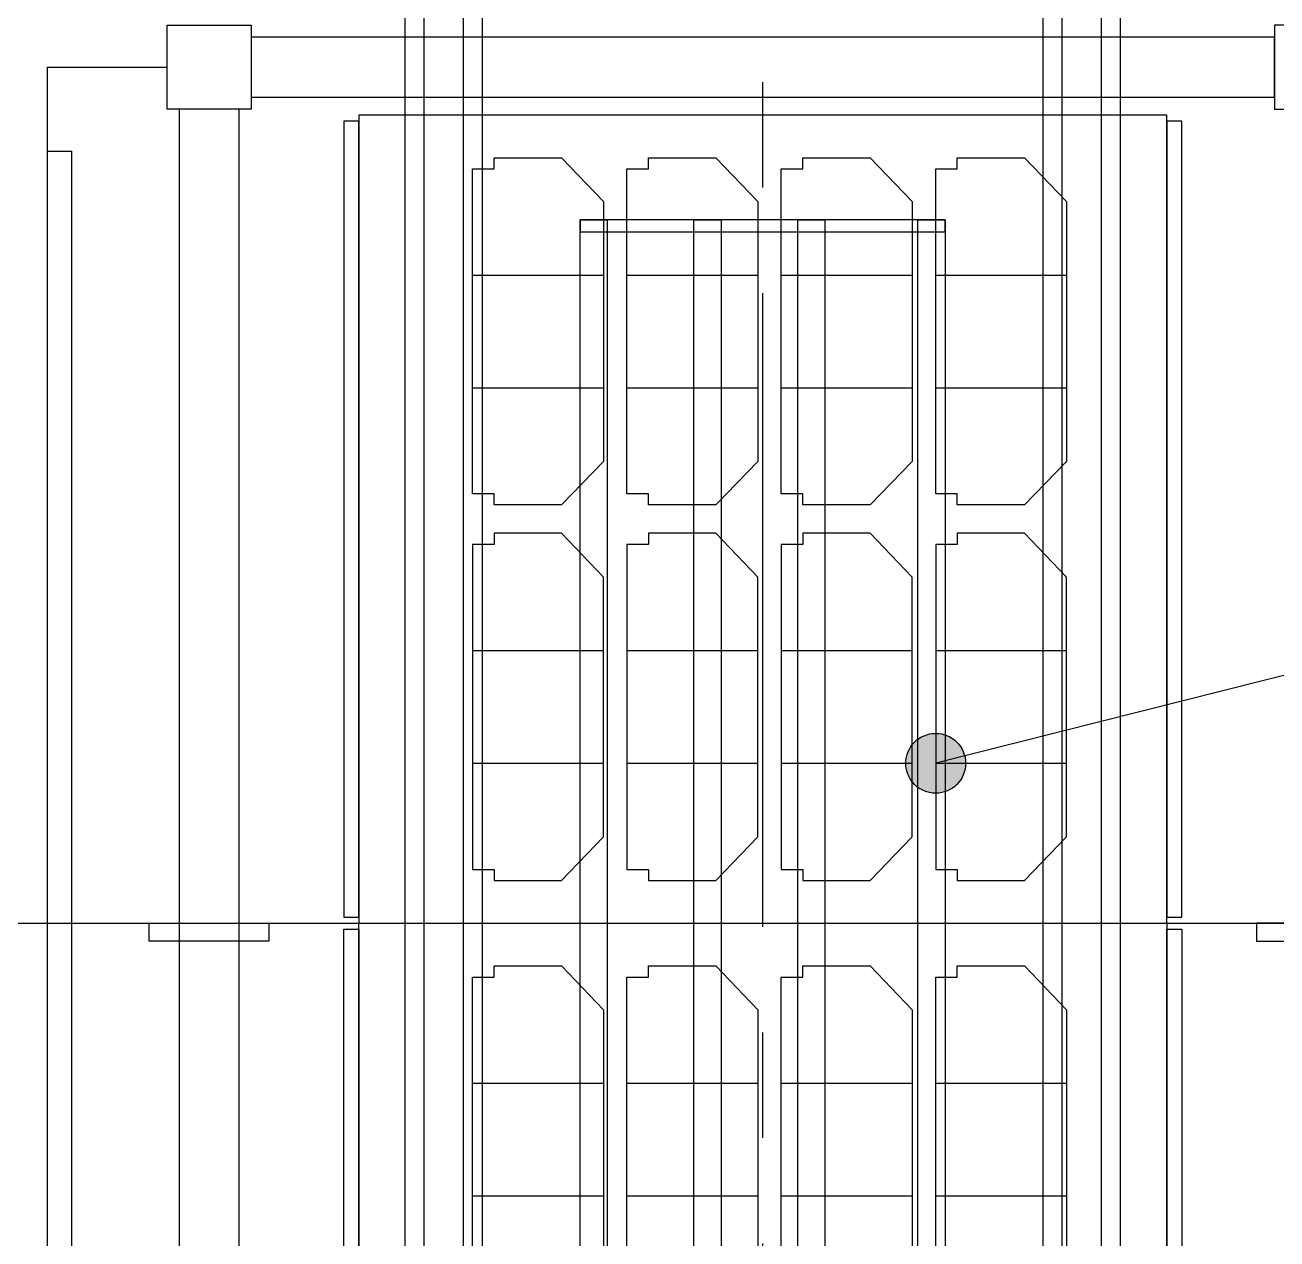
# Model space of a CAD drawing. Extents: x -115306 to 97263, y 46189 to 262006.
# Drawn here: x -40327 to -38235, y 247334 to 249362 of the extents above; entities that cross this region are included whole.
import ezdxf

# ---------------------------------------------------------------- set-up
doc = ezdxf.new("R2010")
doc.units = 0
doc.header["$LTSCALE"] = 508
doc.linetypes.add('STYLE_06', pattern=[3.125, 2.083359, -0.347214, 0.347214, -0.347214])
doc.layers.add('INSTALACION_NUEVA', color=7, linetype='CONTINUOUS')

# ---------------------------------------------------------------- blocks, each defined once
blk = doc.blocks.new('*U287')
at = {"layer": 'INSTALACION_NUEVA', "color": 7, "linetype": 'Continuous'}
for points in [[(-15899.3, 25189), (-15899.3, 16339), (-15944.3, 16339), (-15944.3, 25189)], [(-15334.3, 25189), (-15944.3, 25189), (-15944.3, 25169), (-15334.3, 25169)], [(-15708.6, 25189), (-15708.6, 16339), (-15754.6, 16339), (-15754.6, 25189)], [(-15535.6, 25189), (-15535.6, 16339), (-15580.6, 16339), (-15580.6, 25189)], [(-15334.3, 25189), (-15334.3, 16339), (-15380.3, 16339), (-15380.3, 25189)]]:
    blk.add_lwpolyline(points, close=True, dxfattribs=at)
blk = doc.blocks.new('*U288')
at = {"layer": 'INSTALACION_NUEVA', "color": 4}
blk.add_blockref('*U287', (0, 0), dxfattribs=at)
blk = doc.blocks.new('*U472')
at = {"layer": 'INSTALACION_NUEVA', "color": 7, "linetype": 'Continuous'}
for p, q in [((-16834.3, 25304), (-16834.3, 25444)), ((-16834.3, 25444), (-16634.3, 25444))]:
    blk.add_line(p, q, dxfattribs=at)
at = {"layer": 'INSTALACION_NUEVA', "color": 4, "linetype": 'Continuous'}
blk.add_lwpolyline([(-16834.3, 25304), (-16794.3, 25304), (-16794.3, 22724), (-16834.3, 22724)], close=True, dxfattribs=at)
blk = doc.blocks.new('*U473')
at = {"layer": 'INSTALACION_NUEVA', "color": 1, "linetype": 'Continuous'}
for p, q in [((-16088.3, 23315.4), (-16088.3, 23296.7)), ((-16054.6, 23315.4), (-16088.3, 23315.4)), ((-16009.6, 23315.4), (-16054.6, 23315.4)), ((-15975.8, 23315.4), (-16009.6, 23315.4)), ((-15905.6, 23242.4), (-15975.8, 23315.4)), ((-16124.3, 23296.7), (-16124.3, 22754.1)), ((-16088.3, 23296.7), (-16124.3, 23296.7)), ((-15905.6, 22808.4), (-15905.6, 23242.4)), ((-16124.3, 23119.6), (-15905.6, 23119.6)), ((-16124.3, 22931.2), (-15905.6, 22931.2)), ((-15975.8, 22735.4), (-15905.6, 22808.4)), ((-16124.3, 22754.1), (-16088.3, 22754.1)), ((-16088.3, 22754.1), (-16088.3, 22735.4)), ((-16088.3, 22735.4), (-16054.6, 22735.4)), ((-16054.6, 22735.4), (-16009.6, 22735.4)), ((-16009.6, 22735.4), (-15975.8, 22735.4))]:
    blk.add_line(p, q, dxfattribs=at)
blk = doc.blocks.new('*U474')
at = {"layer": 'INSTALACION_NUEVA', "color": 1, "linetype": 'Continuous'}
for p, q in [((-15830.3, 23315.4), (-15830.3, 23296.7)), ((-15796.6, 23315.4), (-15830.3, 23315.4)), ((-15751.6, 23315.4), (-15796.6, 23315.4)), ((-15717.8, 23315.4), (-15751.6, 23315.4)), ((-15647.6, 23242.4), (-15717.8, 23315.4)), ((-15866.3, 23296.7), (-15866.3, 22754.1)), ((-15830.3, 23296.7), (-15866.3, 23296.7)), ((-15647.6, 22808.4), (-15647.6, 23242.4)), ((-15866.3, 23119.6), (-15647.6, 23119.6)), ((-15866.3, 22931.2), (-15647.6, 22931.2)), ((-15717.8, 22735.4), (-15647.6, 22808.4)), ((-15866.3, 22754.1), (-15830.3, 22754.1)), ((-15830.3, 22754.1), (-15830.3, 22735.4)), ((-15830.3, 22735.4), (-15796.6, 22735.4)), ((-15796.6, 22735.4), (-15751.6, 22735.4)), ((-15751.6, 22735.4), (-15717.8, 22735.4))]:
    blk.add_line(p, q, dxfattribs=at)
blk = doc.blocks.new('*U475')
at = {"layer": 'INSTALACION_NUEVA', "color": 1, "linetype": 'Continuous'}
for p, q in [((-15572.3, 23315.4), (-15572.3, 23296.7)), ((-15538.6, 23315.4), (-15572.3, 23315.4)), ((-15493.6, 23315.4), (-15538.6, 23315.4)), ((-15459.8, 23315.4), (-15493.6, 23315.4)), ((-15389.6, 23242.4), (-15459.8, 23315.4)), ((-15608.3, 23296.7), (-15608.3, 22754.1)), ((-15572.3, 23296.7), (-15608.3, 23296.7)), ((-15389.6, 22808.4), (-15389.6, 23242.4)), ((-15608.3, 23119.6), (-15389.6, 23119.6)), ((-15608.3, 22931.2), (-15389.6, 22931.2)), ((-15459.8, 22735.4), (-15389.6, 22808.4)), ((-15608.3, 22754.1), (-15572.3, 22754.1)), ((-15572.3, 22754.1), (-15572.3, 22735.4)), ((-15572.3, 22735.4), (-15538.6, 22735.4)), ((-15538.6, 22735.4), (-15493.6, 22735.4)), ((-15493.6, 22735.4), (-15459.8, 22735.4))]:
    blk.add_line(p, q, dxfattribs=at)
blk = doc.blocks.new('*U476')
at = {"layer": 'INSTALACION_NUEVA', "color": 1, "linetype": 'Continuous'}
for p, q in [((-15314.3, 23315.4), (-15314.3, 23296.7)), ((-15280.6, 23315.4), (-15314.3, 23315.4)), ((-15235.6, 23315.4), (-15280.6, 23315.4)), ((-15201.8, 23315.4), (-15235.6, 23315.4)), ((-15131.6, 23242.4), (-15201.8, 23315.4)), ((-15350.3, 23296.7), (-15350.3, 22754.1)), ((-15314.3, 23296.7), (-15350.3, 23296.7)), ((-15131.6, 22808.4), (-15131.6, 23242.4)), ((-15350.3, 23119.6), (-15131.6, 23119.6)), ((-15350.3, 22931.2), (-15131.6, 22931.2)), ((-15201.8, 22735.4), (-15131.6, 22808.4)), ((-15350.3, 22754.1), (-15314.3, 22754.1)), ((-15314.3, 22754.1), (-15314.3, 22735.4)), ((-15314.3, 22735.4), (-15280.6, 22735.4)), ((-15280.6, 22735.4), (-15235.6, 22735.4)), ((-15235.6, 22735.4), (-15201.8, 22735.4))]:
    blk.add_line(p, q, dxfattribs=at)
blk = doc.blocks.new('*U477')
at = {"layer": 'INSTALACION_NUEVA', "color": 1}
for name in ['*U473', '*U474', '*U475', '*U476']:
    blk.add_blockref(name, (0, 0), dxfattribs=at)
blk = doc.blocks.new('*U478')
at = {"layer": 'INSTALACION_NUEVA', "color": 1, "linetype": 'Continuous'}
for p, q in [((-16088.3, 23942.7), (-16054.6, 23942.7)), ((-16088.3, 23924), (-16088.3, 23942.7)), ((-16054.6, 23942.7), (-16009.6, 23942.7)), ((-16009.6, 23942.7), (-15975.8, 23942.7)), ((-15975.8, 23942.7), (-15905.6, 23869.7)), ((-16124.3, 23924), (-16088.3, 23924)), ((-16124.3, 23381.4), (-16124.3, 23924)), ((-15905.6, 23869.7), (-15905.6, 23435.6)), ((-16124.3, 23746.8), (-15905.6, 23746.8)), ((-16124.3, 23558.5), (-15905.6, 23558.5)), ((-15905.6, 23435.6), (-15975.8, 23362.7)), ((-16088.3, 23381.4), (-16124.3, 23381.4)), ((-16088.3, 23362.7), (-16088.3, 23381.4)), ((-16054.6, 23362.7), (-16088.3, 23362.7)), ((-16009.6, 23362.7), (-16054.6, 23362.7)), ((-15975.8, 23362.7), (-16009.6, 23362.7))]:
    blk.add_line(p, q, dxfattribs=at)
blk = doc.blocks.new('*U479')
at = {"layer": 'INSTALACION_NUEVA', "color": 1, "linetype": 'Continuous'}
for p, q in [((-15830.3, 23942.7), (-15796.6, 23942.7)), ((-15830.3, 23924), (-15830.3, 23942.7)), ((-15796.6, 23942.7), (-15751.6, 23942.7)), ((-15751.6, 23942.7), (-15717.8, 23942.7)), ((-15717.8, 23942.7), (-15647.6, 23869.7)), ((-15866.3, 23924), (-15830.3, 23924)), ((-15866.3, 23381.4), (-15866.3, 23924)), ((-15647.6, 23869.7), (-15647.6, 23435.6)), ((-15866.3, 23746.8), (-15647.6, 23746.8)), ((-15866.3, 23558.5), (-15647.6, 23558.5)), ((-15647.6, 23435.6), (-15717.8, 23362.7)), ((-15830.3, 23381.4), (-15866.3, 23381.4)), ((-15830.3, 23362.7), (-15830.3, 23381.4)), ((-15796.6, 23362.7), (-15830.3, 23362.7)), ((-15751.6, 23362.7), (-15796.6, 23362.7)), ((-15717.8, 23362.7), (-15751.6, 23362.7))]:
    blk.add_line(p, q, dxfattribs=at)
blk = doc.blocks.new('*U480')
at = {"layer": 'INSTALACION_NUEVA', "color": 1, "linetype": 'Continuous'}
for p, q in [((-15572.3, 23942.7), (-15538.6, 23942.7)), ((-15572.3, 23924), (-15572.3, 23942.7)), ((-15538.6, 23942.7), (-15493.6, 23942.7)), ((-15493.6, 23942.7), (-15459.8, 23942.7)), ((-15459.8, 23942.7), (-15389.6, 23869.7)), ((-15608.3, 23924), (-15572.3, 23924)), ((-15608.3, 23381.4), (-15608.3, 23924)), ((-15389.6, 23869.7), (-15389.6, 23435.6)), ((-15608.3, 23746.8), (-15389.6, 23746.8)), ((-15608.3, 23558.5), (-15389.6, 23558.5)), ((-15389.6, 23435.6), (-15459.8, 23362.7)), ((-15572.3, 23381.4), (-15608.3, 23381.4)), ((-15572.3, 23362.7), (-15572.3, 23381.4)), ((-15538.6, 23362.7), (-15572.3, 23362.7)), ((-15493.6, 23362.7), (-15538.6, 23362.7)), ((-15459.8, 23362.7), (-15493.6, 23362.7))]:
    blk.add_line(p, q, dxfattribs=at)
blk = doc.blocks.new('*U481')
at = {"layer": 'INSTALACION_NUEVA', "color": 1, "linetype": 'Continuous'}
for p, q in [((-15314.3, 23942.7), (-15280.6, 23942.7)), ((-15314.3, 23924), (-15314.3, 23942.7)), ((-15280.6, 23942.7), (-15235.6, 23942.7)), ((-15235.6, 23942.7), (-15201.8, 23942.7)), ((-15201.8, 23942.7), (-15131.6, 23869.7)), ((-15350.3, 23924), (-15314.3, 23924)), ((-15350.3, 23381.4), (-15350.3, 23924)), ((-15131.6, 23869.7), (-15131.6, 23435.6)), ((-15350.3, 23746.8), (-15131.6, 23746.8)), ((-15350.3, 23558.5), (-15131.6, 23558.5)), ((-15131.6, 23435.6), (-15201.8, 23362.7)), ((-15314.3, 23381.4), (-15350.3, 23381.4)), ((-15314.3, 23362.7), (-15314.3, 23381.4)), ((-15280.6, 23362.7), (-15314.3, 23362.7)), ((-15235.6, 23362.7), (-15280.6, 23362.7)), ((-15201.8, 23362.7), (-15235.6, 23362.7))]:
    blk.add_line(p, q, dxfattribs=at)
blk = doc.blocks.new('*U482')
at = {"layer": 'INSTALACION_NUEVA', "color": 1}
for name in ['*U478', '*U479', '*U480', '*U481']:
    blk.add_blockref(name, (0, 0), dxfattribs=at)
blk = doc.blocks.new('*U483')
at = {"layer": 'INSTALACION_NUEVA', "color": 4, "linetype": 'Continuous'}
for points in [[(-16314.3, 24014), (-14964.3, 24014), (-14964.3, 22664), (-16314.3, 22664)], [(-16339.3, 24004), (-16314.3, 24004), (-16314.3, 22674), (-16339.3, 22674)], [(-14964.3, 24004), (-14939.3, 24004), (-14939.3, 22674), (-14964.3, 22674)]]:
    blk.add_lwpolyline(points, close=True, dxfattribs=at)
at = {"layer": 'INSTALACION_NUEVA', "color": 4}
for name in ['*U482', '*U477']:
    blk.add_blockref(name, (0, 0), dxfattribs=at)
blk = doc.blocks.new('*U484')
at = {"layer": 'INSTALACION_NUEVA', "color": 1, "linetype": 'Continuous'}
for p, q in [((-16088.3, 25292.7), (-16054.6, 25292.7)), ((-16088.3, 25274), (-16088.3, 25292.7)), ((-16054.6, 25292.7), (-16009.6, 25292.7)), ((-16009.6, 25292.7), (-15975.8, 25292.7)), ((-15975.8, 25292.7), (-15905.6, 25219.7)), ((-16124.3, 25274), (-16088.3, 25274)), ((-16124.3, 24731.4), (-16124.3, 25274)), ((-15905.6, 25219.7), (-15905.6, 24785.6)), ((-16124.3, 25096.8), (-15905.6, 25096.8)), ((-16124.3, 24908.5), (-15905.6, 24908.5)), ((-15905.6, 24785.6), (-15975.8, 24712.7)), ((-16088.3, 24731.4), (-16124.3, 24731.4)), ((-16088.3, 24712.7), (-16088.3, 24731.4)), ((-16054.6, 24712.7), (-16088.3, 24712.7)), ((-16009.6, 24712.7), (-16054.6, 24712.7)), ((-15975.8, 24712.7), (-16009.6, 24712.7))]:
    blk.add_line(p, q, dxfattribs=at)
blk = doc.blocks.new('*U485')
at = {"layer": 'INSTALACION_NUEVA', "color": 1, "linetype": 'Continuous'}
for p, q in [((-15830.3, 25292.7), (-15796.6, 25292.7)), ((-15830.3, 25274), (-15830.3, 25292.7)), ((-15796.6, 25292.7), (-15751.6, 25292.7)), ((-15751.6, 25292.7), (-15717.8, 25292.7)), ((-15717.8, 25292.7), (-15647.6, 25219.7)), ((-15866.3, 25274), (-15830.3, 25274)), ((-15866.3, 24731.4), (-15866.3, 25274)), ((-15647.6, 25219.7), (-15647.6, 24785.6)), ((-15866.3, 25096.8), (-15647.6, 25096.8)), ((-15866.3, 24908.5), (-15647.6, 24908.5)), ((-15647.6, 24785.6), (-15717.8, 24712.7)), ((-15830.3, 24731.4), (-15866.3, 24731.4)), ((-15830.3, 24712.7), (-15830.3, 24731.4)), ((-15796.6, 24712.7), (-15830.3, 24712.7)), ((-15751.6, 24712.7), (-15796.6, 24712.7)), ((-15717.8, 24712.7), (-15751.6, 24712.7))]:
    blk.add_line(p, q, dxfattribs=at)
blk = doc.blocks.new('*U486')
at = {"layer": 'INSTALACION_NUEVA', "color": 1, "linetype": 'Continuous'}
for p, q in [((-15572.3, 25292.7), (-15538.6, 25292.7)), ((-15572.3, 25274), (-15572.3, 25292.7)), ((-15538.6, 25292.7), (-15493.6, 25292.7)), ((-15493.6, 25292.7), (-15459.8, 25292.7)), ((-15459.8, 25292.7), (-15389.6, 25219.7)), ((-15608.3, 25274), (-15572.3, 25274)), ((-15608.3, 24731.4), (-15608.3, 25274)), ((-15389.6, 25219.7), (-15389.6, 24785.6)), ((-15608.3, 25096.8), (-15389.6, 25096.8)), ((-15608.3, 24908.5), (-15389.6, 24908.5)), ((-15389.6, 24785.6), (-15459.8, 24712.7)), ((-15572.3, 24731.4), (-15608.3, 24731.4)), ((-15572.3, 24712.7), (-15572.3, 24731.4)), ((-15538.6, 24712.7), (-15572.3, 24712.7)), ((-15493.6, 24712.7), (-15538.6, 24712.7)), ((-15459.8, 24712.7), (-15493.6, 24712.7))]:
    blk.add_line(p, q, dxfattribs=at)
blk = doc.blocks.new('*U487')
at = {"layer": 'INSTALACION_NUEVA', "color": 1, "linetype": 'Continuous'}
for p, q in [((-15314.3, 25292.7), (-15280.6, 25292.7)), ((-15314.3, 25274), (-15314.3, 25292.7)), ((-15280.6, 25292.7), (-15235.6, 25292.7)), ((-15235.6, 25292.7), (-15201.8, 25292.7)), ((-15201.8, 25292.7), (-15131.6, 25219.7)), ((-15350.3, 25274), (-15314.3, 25274)), ((-15350.3, 24731.4), (-15350.3, 25274)), ((-15131.6, 25219.7), (-15131.6, 24785.6)), ((-15350.3, 25096.8), (-15131.6, 25096.8)), ((-15350.3, 24908.5), (-15131.6, 24908.5)), ((-15131.6, 24785.6), (-15201.8, 24712.7)), ((-15314.3, 24731.4), (-15350.3, 24731.4)), ((-15314.3, 24712.7), (-15314.3, 24731.4)), ((-15280.6, 24712.7), (-15314.3, 24712.7)), ((-15235.6, 24712.7), (-15280.6, 24712.7)), ((-15201.8, 24712.7), (-15235.6, 24712.7))]:
    blk.add_line(p, q, dxfattribs=at)
blk = doc.blocks.new('*U488')
at = {"layer": 'INSTALACION_NUEVA', "color": 1}
for name in ['*U484', '*U485', '*U486', '*U487']:
    blk.add_blockref(name, (0, 0), dxfattribs=at)
blk = doc.blocks.new('*U489')
at = {"layer": 'INSTALACION_NUEVA', "color": 1, "linetype": 'Continuous'}
for p, q in [((-16088.3, 24665.4), (-16088.3, 24646.7)), ((-16054.6, 24665.4), (-16088.3, 24665.4)), ((-16009.6, 24665.4), (-16054.6, 24665.4)), ((-15975.8, 24665.4), (-16009.6, 24665.4)), ((-15905.6, 24592.4), (-15975.8, 24665.4)), ((-16124.3, 24646.7), (-16124.3, 24104.1)), ((-16088.3, 24646.7), (-16124.3, 24646.7)), ((-15905.6, 24158.4), (-15905.6, 24592.4)), ((-16124.3, 24469.6), (-15905.6, 24469.6)), ((-16124.3, 24281.2), (-15905.6, 24281.2)), ((-15975.8, 24085.4), (-15905.6, 24158.4)), ((-16124.3, 24104.1), (-16088.3, 24104.1)), ((-16088.3, 24104.1), (-16088.3, 24085.4)), ((-16088.3, 24085.4), (-16054.6, 24085.4)), ((-16054.6, 24085.4), (-16009.6, 24085.4)), ((-16009.6, 24085.4), (-15975.8, 24085.4))]:
    blk.add_line(p, q, dxfattribs=at)
blk = doc.blocks.new('*U490')
at = {"layer": 'INSTALACION_NUEVA', "color": 1, "linetype": 'Continuous'}
for p, q in [((-15830.3, 24665.4), (-15830.3, 24646.7)), ((-15796.6, 24665.4), (-15830.3, 24665.4)), ((-15751.6, 24665.4), (-15796.6, 24665.4)), ((-15717.8, 24665.4), (-15751.6, 24665.4)), ((-15647.6, 24592.4), (-15717.8, 24665.4)), ((-15866.3, 24646.7), (-15866.3, 24104.1)), ((-15830.3, 24646.7), (-15866.3, 24646.7)), ((-15647.6, 24158.4), (-15647.6, 24592.4)), ((-15866.3, 24469.6), (-15647.6, 24469.6)), ((-15866.3, 24281.2), (-15647.6, 24281.2)), ((-15717.8, 24085.4), (-15647.6, 24158.4)), ((-15866.3, 24104.1), (-15830.3, 24104.1)), ((-15830.3, 24104.1), (-15830.3, 24085.4)), ((-15830.3, 24085.4), (-15796.6, 24085.4)), ((-15796.6, 24085.4), (-15751.6, 24085.4)), ((-15751.6, 24085.4), (-15717.8, 24085.4))]:
    blk.add_line(p, q, dxfattribs=at)
blk = doc.blocks.new('*U491')
at = {"layer": 'INSTALACION_NUEVA', "color": 1, "linetype": 'Continuous'}
for p, q in [((-15572.3, 24665.4), (-15572.3, 24646.7)), ((-15538.6, 24665.4), (-15572.3, 24665.4)), ((-15493.6, 24665.4), (-15538.6, 24665.4)), ((-15459.8, 24665.4), (-15493.6, 24665.4)), ((-15389.6, 24592.4), (-15459.8, 24665.4)), ((-15608.3, 24646.7), (-15608.3, 24104.1)), ((-15572.3, 24646.7), (-15608.3, 24646.7)), ((-15389.6, 24158.4), (-15389.6, 24592.4)), ((-15608.3, 24469.6), (-15389.6, 24469.6)), ((-15608.3, 24281.2), (-15389.6, 24281.2)), ((-15459.8, 24085.4), (-15389.6, 24158.4)), ((-15608.3, 24104.1), (-15572.3, 24104.1)), ((-15572.3, 24104.1), (-15572.3, 24085.4)), ((-15572.3, 24085.4), (-15538.6, 24085.4)), ((-15538.6, 24085.4), (-15493.6, 24085.4)), ((-15493.6, 24085.4), (-15459.8, 24085.4))]:
    blk.add_line(p, q, dxfattribs=at)
blk = doc.blocks.new('*U492')
at = {"layer": 'INSTALACION_NUEVA', "color": 1, "linetype": 'Continuous'}
for p, q in [((-15314.3, 24665.4), (-15314.3, 24646.7)), ((-15280.6, 24665.4), (-15314.3, 24665.4)), ((-15235.6, 24665.4), (-15280.6, 24665.4)), ((-15201.8, 24665.4), (-15235.6, 24665.4)), ((-15131.6, 24592.4), (-15201.8, 24665.4)), ((-15350.3, 24646.7), (-15350.3, 24104.1)), ((-15314.3, 24646.7), (-15350.3, 24646.7)), ((-15131.6, 24158.4), (-15131.6, 24592.4)), ((-15350.3, 24469.6), (-15131.6, 24469.6)), ((-15350.3, 24281.2), (-15131.6, 24281.2)), ((-15201.8, 24085.4), (-15131.6, 24158.4)), ((-15350.3, 24104.1), (-15314.3, 24104.1)), ((-15314.3, 24104.1), (-15314.3, 24085.4)), ((-15314.3, 24085.4), (-15280.6, 24085.4)), ((-15280.6, 24085.4), (-15235.6, 24085.4)), ((-15235.6, 24085.4), (-15201.8, 24085.4))]:
    blk.add_line(p, q, dxfattribs=at)
blk = doc.blocks.new('*U493')
at = {"layer": 'INSTALACION_NUEVA', "color": 1}
for name in ['*U489', '*U490', '*U491', '*U492']:
    blk.add_blockref(name, (0, 0), dxfattribs=at)
blk = doc.blocks.new('*U494')
at = {"layer": 'INSTALACION_NUEVA', "color": 4, "linetype": 'Continuous'}
for points in [[(-16339.3, 24024), (-16314.3, 24024), (-16314.3, 25354), (-16339.3, 25354)], [(-16314.3, 24014), (-14964.3, 24014), (-14964.3, 25364), (-16314.3, 25364)], [(-14964.3, 24024), (-14939.3, 24024), (-14939.3, 25354), (-14964.3, 25354)]]:
    blk.add_lwpolyline(points, close=True, dxfattribs=at)
at = {"layer": 'INSTALACION_NUEVA', "color": 4}
for name in ['*U488', '*U493']:
    blk.add_blockref(name, (0, 0), dxfattribs=at)
blk = doc.blocks.new('*U495')
at = {"layer": 'INSTALACION_NUEVA', "color": 7, "linetype": 'Continuous'}
for points in [[(-16634.3, 25514), (-16494.3, 25514), (-16494.3, 25374), (-16634.3, 25374)], [(-14644.3, 25514), (-14784.3, 25514), (-14784.3, 25374), (-14644.3, 25374)], [(-16494.3, 25394), (-14784.3, 25394), (-14784.3, 25494), (-16494.3, 25494)], [(-16614.3, 22654), (-16514.3, 22654), (-16514.3, 25374), (-16614.3, 25374)], [(-16664.3, 24014), (-16464.3, 24014), (-16464.3, 23984), (-16664.3, 23984)], [(-14614.3, 24014), (-14814.3, 24014), (-14814.3, 23984), (-14614.3, 23984)]]:
    blk.add_lwpolyline(points, close=True, dxfattribs=at)
at = {"layer": 'INSTALACION_NUEVA', "color": 7}
blk.add_blockref('*U472', (0, 0), dxfattribs=at)
at = {"layer": 'INSTALACION_NUEVA', "color": 4}
for name in ['*U494', '*U483']:
    blk.add_blockref(name, (0, 0), dxfattribs=at)
blk = doc.blocks.new('*U203')
at = {"layer": 'INSTALACION_NUEVA', "color": 4, "linetype": 'Continuous'}
for points in [[(-15041.3, 22489), (-15041.3, 28789), (-15171.3, 28789), (-15171.3, 22489)], [(-15073.3, 22489), (-15073.3, 28789), (-15139.3, 28789), (-15139.3, 22489)]]:
    blk.add_lwpolyline(points, close=True, dxfattribs=at)
blk = doc.blocks.new('*U204')
at = {"layer": 'INSTALACION_NUEVA', "color": 4, "linetype": 'Continuous'}
for points in [[(-16107.3, 22489), (-16107.3, 28789), (-16237.3, 28789), (-16237.3, 22489)], [(-16139.3, 22489), (-16139.3, 28789), (-16205.3, 28789), (-16205.3, 22489)]]:
    blk.add_lwpolyline(points, close=True, dxfattribs=at)
blk = doc.blocks.new('*U205')
at = {"layer": 'INSTALACION_NUEVA', "color": 4}
for name in ['*U204', '*U203']:
    blk.add_blockref(name, (0, 0), dxfattribs=at)

msp = doc.modelspace()

# ---------------------------------------------------------------- hatches: boundary and pattern name
at = {"layer": 'INSTALACION_NUEVA', "linetype": 'Continuous'}
h = msp.add_hatch(color=4, dxfattribs=at)
edge = h.paths.add_edge_path()
edge.add_arc((-38805.55, 248128.63), 50, 0, 360)

# ---------------------------------------------------------------- linework, layer by layer
at = {"layer": 'INSTALACION_NUEVA', "color": 4, "linetype": 'STYLE_06'}
for p, q in [((-39094.54, 233567.99), (-39094.54, 252184.13)), ((-40695.21, 247861.43), (-37096.21, 247861.43))]:
    msp.add_line(p, q, dxfattribs=at)
at = {"layer": 'INSTALACION_NUEVA', "color": 4, "linetype": 'Continuous'}
msp.add_line((-37278.63, 248513.29), (-38805.55, 248128.63), dxfattribs=at)
msp.add_circle((-38805.55, 248128.63), 50, dxfattribs=at)

# ---------------------------------------------------------------- block references
at = {"layer": 'INSTALACION_NUEVA', "color": 1}
msp.add_blockref('*U205', (-23455.21, 223847.38), dxfattribs=at)
at = {"layer": 'INSTALACION_NUEVA', "color": 4}
for name in ['*U495', '*U288']:
    msp.add_blockref(name, (-23455.21, 223847.38), dxfattribs=at)

doc.saveas('drawing.dxf')
